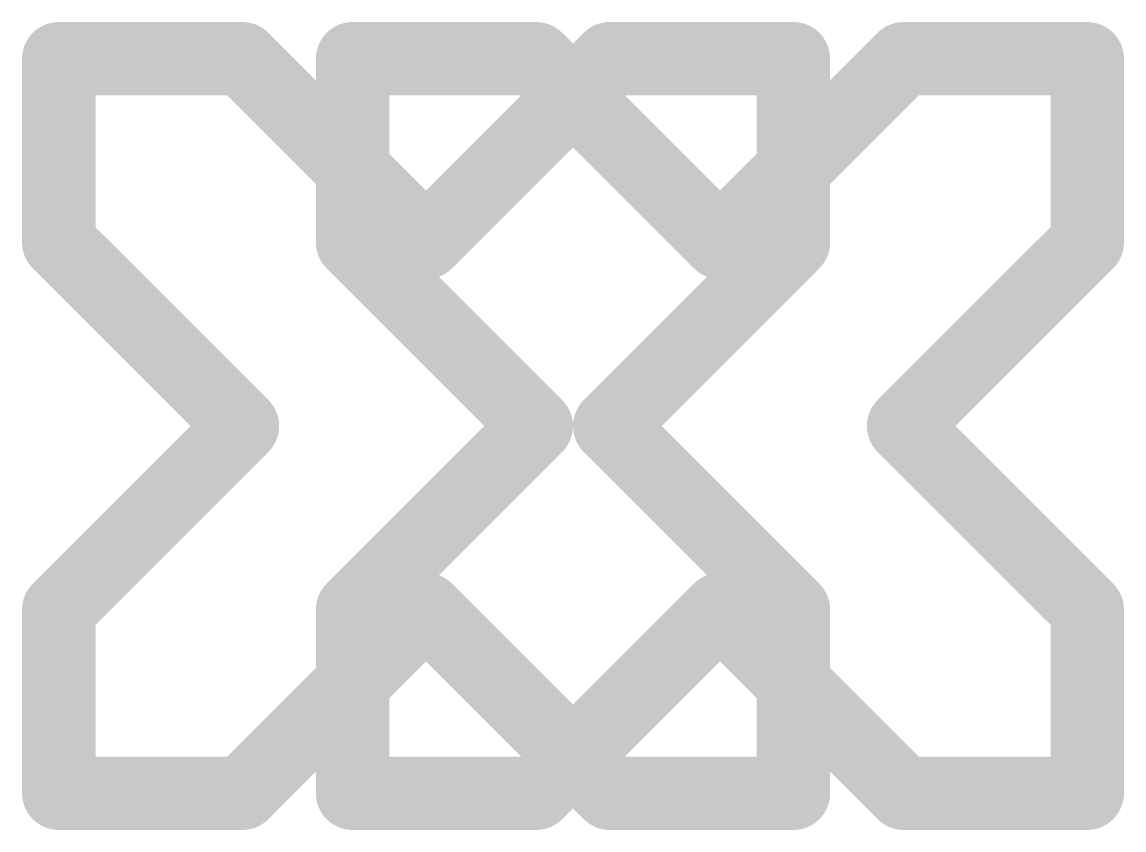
# Model space of a CAD drawing. Header units: inches. Extents: x 0 to 280, y 0 to 265.
# Drawn here: x 146.975 to 149.975, y 137.025 to 139.225 of the extents above; entities that cross this region are included whole.
import ezdxf

# ---------------------------------------------------------------- set-up
doc = ezdxf.new("R2010")
doc.units = ezdxf.units.IN
doc.layers.add('Drill Drawing', color=1, linetype='Continuous')

msp = doc.modelspace()

# ---------------------------------------------------------------- linework, layer by layer
at = {"layer": 'Drill Drawing'}
for points in [[(147.075, 138.625, 0.2, 0.2, 0), (147.075, 139.125, 0.2, 0.2, 0)], [(147.075, 139.125, 0.2, 0.2, 0), (147.575, 139.125, 0.2, 0.2, 0)], [(147.575, 139.125, 0.2, 0.2, 0), (148.075, 138.625, 0.2, 0.2, 0)], [(147.875, 138.625, 0.2, 0.2, 0), (147.875, 139.125, 0.2, 0.2, 0)], [(147.875, 139.125, 0.2, 0.2, 0), (148.375, 139.125, 0.2, 0.2, 0)], [(148.075, 138.625, 0.2, 0.2, 0), (148.575, 139.125, 0.2, 0.2, 0)], [(148.375, 139.125, 0.2, 0.2, 0), (148.875, 138.625, 0.2, 0.2, 0)], [(148.575, 139.125, 0.2, 0.2, 0), (149.075, 139.125, 0.2, 0.2, 0)], [(148.875, 138.625, 0.2, 0.2, 0), (149.375, 139.125, 0.2, 0.2, 0)], [(149.075, 138.625, 0.2, 0.2, 0), (149.075, 139.125, 0.2, 0.2, 0)], [(149.375, 139.125, 0.2, 0.2, 0), (149.875, 139.125, 0.2, 0.2, 0)], [(149.875, 138.625, 0.2, 0.2, 0), (149.875, 139.125, 0.2, 0.2, 0)], [(147.075, 138.625, 0.2, 0.2, 0), (147.575, 138.125, 0.2, 0.2, 0)], [(147.875, 138.625, 0.2, 0.2, 0), (148.375, 138.125, 0.2, 0.2, 0)], [(148.575, 138.125, 0.2, 0.2, 0), (149.075, 138.625, 0.2, 0.2, 0)], [(149.375, 138.125, 0.2, 0.2, 0), (149.875, 138.625, 0.2, 0.2, 0)], [(147.075, 137.625, 0.2, 0.2, 0), (147.575, 138.125, 0.2, 0.2, 0)], [(147.875, 137.625, 0.2, 0.2, 0), (148.375, 138.125, 0.2, 0.2, 0)], [(148.575, 138.125, 0.2, 0.2, 0), (149.075, 137.625, 0.2, 0.2, 0)], [(149.375, 138.125, 0.2, 0.2, 0), (149.875, 137.625, 0.2, 0.2, 0)], [(147.075, 137.125, 0.2, 0.2, 0), (147.075, 137.625, 0.2, 0.2, 0)], [(147.575, 137.125, 0.2, 0.2, 0), (148.075, 137.625, 0.2, 0.2, 0)], [(147.875, 137.125, 0.2, 0.2, 0), (147.875, 137.625, 0.2, 0.2, 0)], [(148.075, 137.625, 0.2, 0.2, 0), (148.575, 137.125, 0.2, 0.2, 0)], [(148.375, 137.125, 0.2, 0.2, 0), (148.875, 137.625, 0.2, 0.2, 0)], [(148.875, 137.625, 0.2, 0.2, 0), (149.375, 137.125, 0.2, 0.2, 0)], [(149.075, 137.125, 0.2, 0.2, 0), (149.075, 137.625, 0.2, 0.2, 0)], [(149.875, 137.125, 0.2, 0.2, 0), (149.875, 137.625, 0.2, 0.2, 0)], [(147.075, 137.125, 0.2, 0.2, 0), (147.575, 137.125, 0.2, 0.2, 0)], [(147.875, 137.125, 0.2, 0.2, 0), (148.375, 137.125, 0.2, 0.2, 0)], [(148.575, 137.125, 0.2, 0.2, 0), (149.075, 137.125, 0.2, 0.2, 0)], [(149.375, 137.125, 0.2, 0.2, 0), (149.875, 137.125, 0.2, 0.2, 0)]]:
    msp.add_lwpolyline(points, format="xyseb", dxfattribs=at)
for points in [[(147.025, 139.125, 0.1, 0.1, 1), (147.125, 139.125, 0.1, 0.1, 1)], [(147.025, 139.125, 0.1, 0.1, 1), (147.125, 139.125, 0.1, 0.1, 1)], [(147.525, 139.125, 0.1, 0.1, 1), (147.625, 139.125, 0.1, 0.1, 1)], [(147.525, 139.125, 0.1, 0.1, 1), (147.625, 139.125, 0.1, 0.1, 1)], [(147.825, 139.125, 0.1, 0.1, 1), (147.925, 139.125, 0.1, 0.1, 1)], [(147.825, 139.125, 0.1, 0.1, 1), (147.925, 139.125, 0.1, 0.1, 1)], [(148.325, 139.125, 0.1, 0.1, 1), (148.425, 139.125, 0.1, 0.1, 1)], [(148.325, 139.125, 0.1, 0.1, 1), (148.425, 139.125, 0.1, 0.1, 1)], [(148.525, 139.125, 0.1, 0.1, 1), (148.625, 139.125, 0.1, 0.1, 1)], [(148.525, 139.125, 0.1, 0.1, 1), (148.625, 139.125, 0.1, 0.1, 1)], [(149.025, 139.125, 0.1, 0.1, 1), (149.125, 139.125, 0.1, 0.1, 1)], [(149.025, 139.125, 0.1, 0.1, 1), (149.125, 139.125, 0.1, 0.1, 1)], [(149.325, 139.125, 0.1, 0.1, 1), (149.425, 139.125, 0.1, 0.1, 1)], [(149.325, 139.125, 0.1, 0.1, 1), (149.425, 139.125, 0.1, 0.1, 1)], [(149.825, 139.125, 0.1, 0.1, 1), (149.925, 139.125, 0.1, 0.1, 1)], [(149.825, 139.125, 0.1, 0.1, 1), (149.925, 139.125, 0.1, 0.1, 1)], [(147.025, 138.625, 0.1, 0.1, 1), (147.125, 138.625, 0.1, 0.1, 1)], [(147.025, 138.625, 0.1, 0.1, 1), (147.125, 138.625, 0.1, 0.1, 1)], [(147.825, 138.625, 0.1, 0.1, 1), (147.925, 138.625, 0.1, 0.1, 1)], [(147.825, 138.625, 0.1, 0.1, 1), (147.925, 138.625, 0.1, 0.1, 1)], [(148.025, 138.625, 0.1, 0.1, 1), (148.125, 138.625, 0.1, 0.1, 1)], [(148.025, 138.625, 0.1, 0.1, 1), (148.125, 138.625, 0.1, 0.1, 1)], [(148.825, 138.625, 0.1, 0.1, 1), (148.925, 138.625, 0.1, 0.1, 1)], [(148.825, 138.625, 0.1, 0.1, 1), (148.925, 138.625, 0.1, 0.1, 1)], [(149.025, 138.625, 0.1, 0.1, 1), (149.125, 138.625, 0.1, 0.1, 1)], [(149.025, 138.625, 0.1, 0.1, 1), (149.125, 138.625, 0.1, 0.1, 1)], [(149.825, 138.625, 0.1, 0.1, 1), (149.925, 138.625, 0.1, 0.1, 1)], [(149.825, 138.625, 0.1, 0.1, 1), (149.925, 138.625, 0.1, 0.1, 1)], [(147.525, 138.125, 0.1, 0.1, 1), (147.625, 138.125, 0.1, 0.1, 1)], [(147.525, 138.125, 0.1, 0.1, 1), (147.625, 138.125, 0.1, 0.1, 1)], [(148.325, 138.125, 0.1, 0.1, 1), (148.425, 138.125, 0.1, 0.1, 1)], [(148.325, 138.125, 0.1, 0.1, 1), (148.425, 138.125, 0.1, 0.1, 1)], [(148.525, 138.125, 0.1, 0.1, 1), (148.625, 138.125, 0.1, 0.1, 1)], [(148.525, 138.125, 0.1, 0.1, 1), (148.625, 138.125, 0.1, 0.1, 1)], [(149.325, 138.125, 0.1, 0.1, 1), (149.425, 138.125, 0.1, 0.1, 1)], [(149.325, 138.125, 0.1, 0.1, 1), (149.425, 138.125, 0.1, 0.1, 1)], [(147.025, 137.625, 0.1, 0.1, 1), (147.125, 137.625, 0.1, 0.1, 1)], [(147.025, 137.625, 0.1, 0.1, 1), (147.125, 137.625, 0.1, 0.1, 1)], [(147.825, 137.625, 0.1, 0.1, 1), (147.925, 137.625, 0.1, 0.1, 1)], [(147.825, 137.625, 0.1, 0.1, 1), (147.925, 137.625, 0.1, 0.1, 1)], [(148.025, 137.625, 0.1, 0.1, 1), (148.125, 137.625, 0.1, 0.1, 1)], [(148.025, 137.625, 0.1, 0.1, 1), (148.125, 137.625, 0.1, 0.1, 1)], [(148.825, 137.625, 0.1, 0.1, 1), (148.925, 137.625, 0.1, 0.1, 1)], [(148.825, 137.625, 0.1, 0.1, 1), (148.925, 137.625, 0.1, 0.1, 1)], [(149.025, 137.625, 0.1, 0.1, 1), (149.125, 137.625, 0.1, 0.1, 1)], [(149.025, 137.625, 0.1, 0.1, 1), (149.125, 137.625, 0.1, 0.1, 1)], [(149.825, 137.625, 0.1, 0.1, 1), (149.925, 137.625, 0.1, 0.1, 1)], [(149.825, 137.625, 0.1, 0.1, 1), (149.925, 137.625, 0.1, 0.1, 1)], [(147.025, 137.125, 0.1, 0.1, 1), (147.125, 137.125, 0.1, 0.1, 1)], [(147.025, 137.125, 0.1, 0.1, 1), (147.125, 137.125, 0.1, 0.1, 1)], [(147.525, 137.125, 0.1, 0.1, 1), (147.625, 137.125, 0.1, 0.1, 1)], [(147.525, 137.125, 0.1, 0.1, 1), (147.625, 137.125, 0.1, 0.1, 1)], [(147.825, 137.125, 0.1, 0.1, 1), (147.925, 137.125, 0.1, 0.1, 1)], [(147.825, 137.125, 0.1, 0.1, 1), (147.925, 137.125, 0.1, 0.1, 1)], [(148.325, 137.125, 0.1, 0.1, 1), (148.425, 137.125, 0.1, 0.1, 1)], [(148.325, 137.125, 0.1, 0.1, 1), (148.425, 137.125, 0.1, 0.1, 1)], [(148.525, 137.125, 0.1, 0.1, 1), (148.625, 137.125, 0.1, 0.1, 1)], [(148.525, 137.125, 0.1, 0.1, 1), (148.625, 137.125, 0.1, 0.1, 1)], [(149.025, 137.125, 0.1, 0.1, 1), (149.125, 137.125, 0.1, 0.1, 1)], [(149.025, 137.125, 0.1, 0.1, 1), (149.125, 137.125, 0.1, 0.1, 1)], [(149.325, 137.125, 0.1, 0.1, 1), (149.425, 137.125, 0.1, 0.1, 1)], [(149.325, 137.125, 0.1, 0.1, 1), (149.425, 137.125, 0.1, 0.1, 1)], [(149.825, 137.125, 0.1, 0.1, 1), (149.925, 137.125, 0.1, 0.1, 1)], [(149.825, 137.125, 0.1, 0.1, 1), (149.925, 137.125, 0.1, 0.1, 1)]]:
    msp.add_lwpolyline(points, format="xyseb", close=True, dxfattribs=at)

doc.saveas('drawing.dxf')
